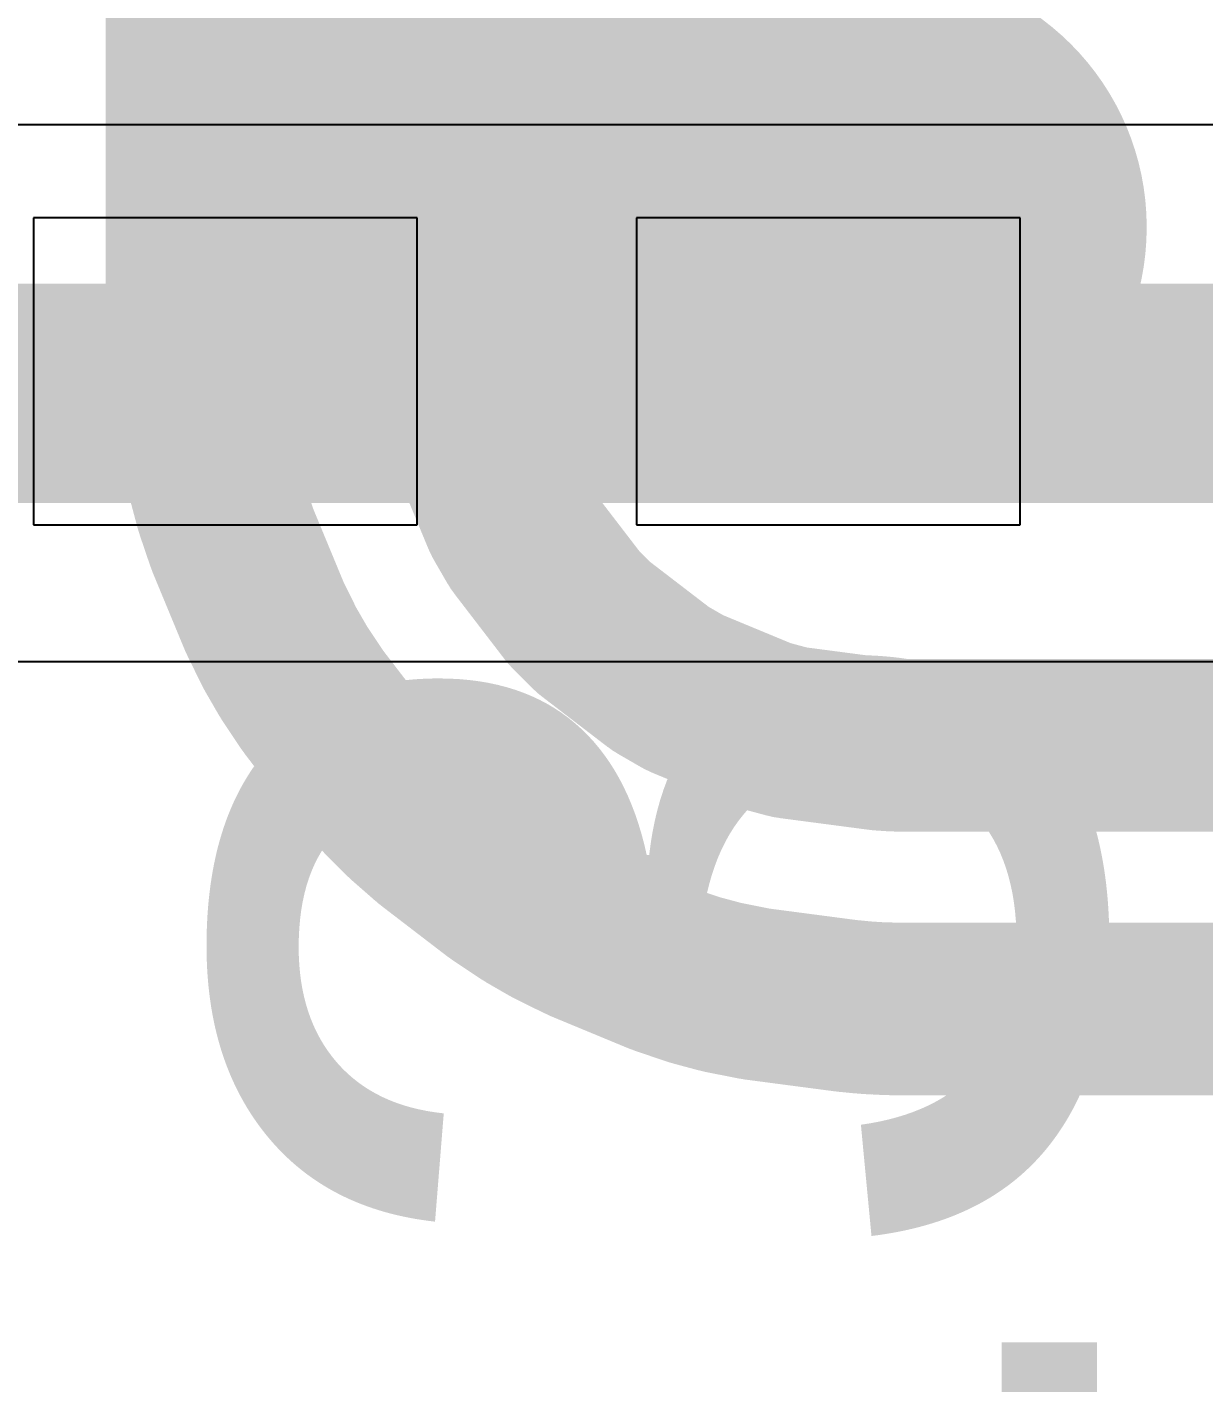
# Model space of a CAD drawing. Header units: inches. Extents: x 0 to 12.4, y -0.6 to 2.2.
# Drawn here: x 1.4382 to 1.4919, y 1.7039 to 1.7657 of the extents above; entities that cross this region are included whole.
import ezdxf

# ---------------------------------------------------------------- set-up
doc = ezdxf.new("R2010")
doc.units = ezdxf.units.IN
doc.header["$MEASUREMENT"] = 0
for name, color, linetype in [('Bottom Layer', 5, 'Continuous'), ('Dimension', 6, 'Continuous'), ('Top Layer', 1, 'Continuous'), ('Top Overlay', 2, 'Continuous'), ('Top Paste', 8, 'Continuous'), ('Top Solder', 216, 'Continuous')]:
    doc.layers.add(name, color=color, linetype=linetype)
doc.styles.add('Arial', font='', dxfattribs={"height": 0.2})
doc.styles.get('Arial').set_extended_font_data('Arial')

# ---------------------------------------------------------------- blocks, each defined once
blk = doc.blocks.new('C___0402_6')
at = {"layer": 'Top Layer'}
for points in [[(-0.0275, -0.0125), (-0.0275, 0.0125), (-0.009499999999999998, 0.0125), (-0.009500000000000001, -0.0125)], [(0.009499999999999998, -0.0125), (0.009500000000000001, 0.0125), (0.0275, 0.0125), (0.0275, -0.0125)]]:
    blk.add_hatch(color=1, dxfattribs=at).paths.add_polyline_path(points)
at = {"layer": 'Top Paste'}
for points in [[(-0.0275, -0.0125), (-0.0275, 0.0125), (-0.009499999999999998, 0.0125), (-0.009500000000000001, -0.0125)], [(0.009499999999999998, -0.0125), (0.009500000000000001, 0.0125), (0.0275, 0.0125), (0.0275, -0.0125)]]:
    blk.add_hatch(color=8, dxfattribs=at).paths.add_polyline_path(points)
at = {"layer": 'Top Solder'}
for points in [[(-0.0298622, -0.0148622), (-0.0298622, 0.0148622), (-0.007137799999999999, 0.0148622), (-0.007137800000000001, -0.0148622)], [(0.007137799999999999, -0.0148622), (0.007137800000000001, 0.0148622), (0.0298622, 0.0148622), (0.0298622, -0.0148622)]]:
    blk.add_hatch(color=216, dxfattribs=at).paths.add_polyline_path(points)
at = {"layer": 'Top Overlay'}
for points in [[(-0.031, 0.016, 0.005, 0.005, 0), (-0.011, 0.016, 0.005, 0.005, 0)], [(-0.031, 0.016, 0.005, 0.005, 0), (-0.031, -0.016, 0.005, 0.005, 0)], [(0.011, 0.016, 0.005, 0.005, 0), (0.031, 0.016, 0.005, 0.005, 0)], [(0.031, 0.016, 0.005, 0.005, 0), (0.031, -0.016, 0.005, 0.005, 0)], [(-0.031, -0.016, 0.005, 0.005, 0), (-0.011, -0.016, 0.005, 0.005, 0)], [(0.011, -0.016, 0.005, 0.005, 0), (0.031, -0.016, 0.005, 0.005, 0)]]:
    blk.add_lwpolyline(points, format="xyseb", dxfattribs=at)
for points in [[(-0.03225, 0.016, 0.0025, 0.0025, 1), (-0.02975, 0.016, 0.0025, 0.0025, 1)], [(-0.03225, 0.016, 0.0025, 0.0025, 1), (-0.02975, 0.016, 0.0025, 0.0025, 1)], [(-0.01225, 0.016, 0.0025, 0.0025, 1), (-0.00975, 0.016, 0.0025, 0.0025, 1)], [(0.00975, 0.016, 0.0025, 0.0025, 1), (0.01225, 0.016, 0.0025, 0.0025, 1)], [(0.02975, 0.016, 0.0025, 0.0025, 1), (0.03225, 0.016, 0.0025, 0.0025, 1)], [(0.02975, 0.016, 0.0025, 0.0025, 1), (0.03225, 0.016, 0.0025, 0.0025, 1)], [(-0.03225, -0.016, 0.0025, 0.0025, 1), (-0.02975, -0.016, 0.0025, 0.0025, 1)], [(-0.03225, -0.016, 0.0025, 0.0025, 1), (-0.02975, -0.016, 0.0025, 0.0025, 1)], [(-0.01225, -0.016, 0.0025, 0.0025, 1), (-0.00975, -0.016, 0.0025, 0.0025, 1)], [(0.00975, -0.016, 0.0025, 0.0025, 1), (0.01225, -0.016, 0.0025, 0.0025, 1)], [(0.02975, -0.016, 0.0025, 0.0025, 1), (0.03225, -0.016, 0.0025, 0.0025, 1)], [(0.02975, -0.016, 0.0025, 0.0025, 1), (0.03225, -0.016, 0.0025, 0.0025, 1)]]:
    blk.add_lwpolyline(points, format="xyseb", close=True, dxfattribs=at)

msp = doc.modelspace()

# ---------------------------------------------------------------- hatches: boundary and pattern name
at = {"layer": 'Dimension'}
h = msp.add_hatch(color=6, dxfattribs=at)
edge = h.paths.add_edge_path()
edge.add_arc((1.4774549, 1.7565714), 0.011811, 0, 360)

# ---------------------------------------------------------------- linework, layer by layer
at = {"layer": 'Bottom Layer'}
for p, q in [((1.509, 1.7612351), (0.96, 1.7612351)), ((0.96, 1.7367649), (1.5039321, 1.7367649))]:
    msp.add_line(p, q, dxfattribs=at)
msp.add_lwpolyline([(0.923, 1.749, 0.01, 0.01, 0), (1.509, 1.749, 0.01, 0.01, 0)], format="xyseb", dxfattribs=at)
at = {"layer": 'Dimension'}
for points in [[(1.4457423, 1.7529543, 0.007874, 0.007874, 0), (1.4457423, 1.7877476, 0.007874, 0.007874, 0)], [(1.4577698, 1.7529543, 0.007874, 0.007874, 0), (1.4577698, 1.7877476, 0.007874, 0.007874, 0)], [(1.4457423, 1.7529543, 0.007874, 0.007874, 0), (1.4457435, 1.7529152, 0.007874, 0.007874, 0)], [(1.4457435, 1.7529152, 0.007874, 0.007874, 0), (1.4457436, 1.7529141, 0.007874, 0.007874, 0)], [(1.4457436, 1.7529141, 0.007874, 0.007874, 0), (1.4457668, 1.752206, 0.007874, 0.007874, 0)], [(1.4577698, 1.7529543, 0.007874, 0.007874, 0), (1.4578116, 1.7523171, 0.007874, 0.007874, 0)], [(1.4457668, 1.752206, 0.007874, 0.007874, 0), (1.445768, 1.7521676, 0.007874, 0.007874, 0)], [(1.445768, 1.7521676, 0.007874, 0.007874, 0), (1.4457705, 1.7521293, 0.007874, 0.007874, 0)], [(1.4457705, 1.7521293, 0.007874, 0.007874, 0), (1.4457706, 1.7521283, 0.007874, 0.007874, 0)], [(1.4457706, 1.7521283, 0.007874, 0.007874, 0), (1.4458072, 1.7515706, 0.007874, 0.007874, 0)], [(1.4578116, 1.7523171, 0.007874, 0.007874, 0), (1.4583567, 1.7481768, 0.007874, 0.007874, 0)], [(1.4458072, 1.7515706, 0.007874, 0.007874, 0), (1.4458098, 1.7515304, 0.007874, 0.007874, 0)], [(1.4458098, 1.7515304, 0.007874, 0.007874, 0), (1.445887, 1.7507472, 0.007874, 0.007874, 0)], [(1.445887, 1.7507472, 0.007874, 0.007874, 0), (1.4458922, 1.7507071, 0.007874, 0.007874, 0)], [(1.4458922, 1.7507071, 0.007874, 0.007874, 0), (1.4458923, 1.7507065, 0.007874, 0.007874, 0)], [(1.4458923, 1.7507065, 0.007874, 0.007874, 0), (1.4463829, 1.7469802, 0.007874, 0.007874, 0)], [(1.4583567, 1.7481768, 0.007874, 0.007874, 0), (1.4586865, 1.7469458, 0.007874, 0.007874, 0)], [(1.4463829, 1.7469802, 0.007874, 0.007874, 0), (1.446432, 1.7466069, 0.007874, 0.007874, 0)], [(1.446432, 1.7466069, 0.007874, 0.007874, 0), (1.4464475, 1.7465291, 0.007874, 0.007874, 0)], [(1.4464475, 1.7465291, 0.007874, 0.007874, 0), (1.4464476, 1.7465287, 0.007874, 0.007874, 0)], [(1.4464476, 1.7465287, 0.007874, 0.007874, 0), (1.4467233, 1.7451426, 0.007874, 0.007874, 0)], [(1.4586865, 1.7469458, 0.007874, 0.007874, 0), (1.4601612, 1.7433857, 0.007874, 0.007874, 0)], [(1.4467233, 1.7451426, 0.007874, 0.007874, 0), (1.4467234, 1.7451419, 0.007874, 0.007874, 0)], [(1.4467234, 1.7451419, 0.007874, 0.007874, 0), (1.4467389, 1.7450639, 0.007874, 0.007874, 0)], [(1.4467389, 1.7450639, 0.007874, 0.007874, 0), (1.4467595, 1.7449871, 0.007874, 0.007874, 0)], [(1.4467595, 1.7449871, 0.007874, 0.007874, 0), (1.4467597, 1.7449864, 0.007874, 0.007874, 0)], [(1.4467597, 1.7449864, 0.007874, 0.007874, 0), (1.4468695, 1.7445767, 0.007874, 0.007874, 0)], [(1.4468695, 1.7445767, 0.007874, 0.007874, 0), (1.4470688, 1.7438329, 0.007874, 0.007874, 0)], [(1.4470688, 1.7438329, 0.007874, 0.007874, 0), (1.4470944, 1.7437574, 0.007874, 0.007874, 0)], [(1.4470944, 1.7437574, 0.007874, 0.007874, 0), (1.4470946, 1.7437569, 0.007874, 0.007874, 0)], [(1.4470946, 1.7437569, 0.007874, 0.007874, 0), (1.4475488, 1.7424187, 0.007874, 0.007874, 0)], [(1.4601612, 1.7433857, 0.007874, 0.007874, 0), (1.4607984, 1.742282, 0.007874, 0.007874, 0)], [(1.4475488, 1.7424187, 0.007874, 0.007874, 0), (1.447549, 1.7424181, 0.007874, 0.007874, 0)], [(1.447549, 1.7424181, 0.007874, 0.007874, 0), (1.4475745, 1.742343, 0.007874, 0.007874, 0)], [(1.4475745, 1.742343, 0.007874, 0.007874, 0), (1.4476048, 1.7422698, 0.007874, 0.007874, 0)], [(1.4476048, 1.7422698, 0.007874, 0.007874, 0), (1.447605, 1.7422693, 0.007874, 0.007874, 0)], [(1.447605, 1.7422693, 0.007874, 0.007874, 0), (1.4480725, 1.7411407, 0.007874, 0.007874, 0)], [(1.4607984, 1.742282, 0.007874, 0.007874, 0), (1.4631442, 1.7392249, 0.007874, 0.007874, 0)], [(1.4480725, 1.7411407, 0.007874, 0.007874, 0), (1.4490492, 1.7387829, 0.007874, 0.007874, 0)], [(1.4631442, 1.7392249, 0.007874, 0.007874, 0), (1.4640454, 1.7383237, 0.007874, 0.007874, 0)], [(1.4490492, 1.7387829, 0.007874, 0.007874, 0), (1.4490842, 1.7387118, 0.007874, 0.007874, 0)], [(1.4490842, 1.7387118, 0.007874, 0.007874, 0), (1.4490845, 1.7387113, 0.007874, 0.007874, 0)], [(1.4490845, 1.7387113, 0.007874, 0.007874, 0), (1.4497095, 1.7374438, 0.007874, 0.007874, 0)], [(1.4640454, 1.7383237, 0.007874, 0.007874, 0), (1.4671024, 1.735978, 0.007874, 0.007874, 0)], [(1.4497095, 1.7374438, 0.007874, 0.007874, 0), (1.4497098, 1.7374433, 0.007874, 0.007874, 0)], [(1.4497098, 1.7374433, 0.007874, 0.007874, 0), (1.449745, 1.7373719, 0.007874, 0.007874, 0)], [(1.449745, 1.7373719, 0.007874, 0.007874, 0), (1.4503822, 1.7362682, 0.007874, 0.007874, 0)], [(1.4503822, 1.7362682, 0.007874, 0.007874, 0), (1.4512563, 1.7349601, 0.007874, 0.007874, 0)], [(1.4671024, 1.735978, 0.007874, 0.007874, 0), (1.4682061, 1.7353407, 0.007874, 0.007874, 0)], [(1.4682061, 1.7353407, 0.007874, 0.007874, 0), (1.4717662, 1.7338661, 0.007874, 0.007874, 0)], [(1.4512563, 1.7349601, 0.007874, 0.007874, 0), (1.4513045, 1.7348972, 0.007874, 0.007874, 0)], [(1.4513045, 1.7348972, 0.007874, 0.007874, 0), (1.4513047, 1.734897, 0.007874, 0.007874, 0)], [(1.4513047, 1.734897, 0.007874, 0.007874, 0), (1.4535533, 1.7319665, 0.007874, 0.007874, 0)], [(1.4717662, 1.7338661, 0.007874, 0.007874, 0), (1.4729972, 1.7335363, 0.007874, 0.007874, 0)], [(1.4729972, 1.7335363, 0.007874, 0.007874, 0), (1.4766248, 1.7330587, 0.007874, 0.007874, 0)], [(1.4766248, 1.7330587, 0.007874, 0.007874, 0), (1.4771376, 1.7329911, 0.007874, 0.007874, 0)], [(1.4771376, 1.7329911, 0.007874, 0.007874, 0), (1.4777748, 1.7329494, 0.007874, 0.007874, 0)], [(1.4777748, 1.7329494, 0.007874, 0.007874, 0), (1.528636, 1.7329494, 0.007874, 0.007874, 0)], [(1.4535533, 1.7319665, 0.007874, 0.007874, 0), (1.4535536, 1.7319662, 0.007874, 0.007874, 0)], [(1.4535536, 1.7319662, 0.007874, 0.007874, 0), (1.4536021, 1.731903, 0.007874, 0.007874, 0)], [(1.4536021, 1.731903, 0.007874, 0.007874, 0), (1.4546394, 1.7307202, 0.007874, 0.007874, 0)], [(1.4546394, 1.7307202, 0.007874, 0.007874, 0), (1.4555406, 1.729819, 0.007874, 0.007874, 0)], [(1.4555406, 1.729819, 0.007874, 0.007874, 0), (1.4567234, 1.7287817, 0.007874, 0.007874, 0)], [(1.4567234, 1.7287817, 0.007874, 0.007874, 0), (1.4567867, 1.7287331, 0.007874, 0.007874, 0)], [(1.4567867, 1.7287331, 0.007874, 0.007874, 0), (1.4567869, 1.7287329, 0.007874, 0.007874, 0)], [(1.4567869, 1.7287329, 0.007874, 0.007874, 0), (1.4587963, 1.7271911, 0.007874, 0.007874, 0)], [(1.4587963, 1.7271911, 0.007874, 0.007874, 0), (1.4597805, 1.7264359, 0.007874, 0.007874, 0)], [(1.4597805, 1.7264359, 0.007874, 0.007874, 0), (1.4610886, 1.7255618, 0.007874, 0.007874, 0)], [(1.4610886, 1.7255618, 0.007874, 0.007874, 0), (1.4621923, 1.7249246, 0.007874, 0.007874, 0)], [(1.4621923, 1.7249246, 0.007874, 0.007874, 0), (1.4636033, 1.7242287, 0.007874, 0.007874, 0)], [(1.4636033, 1.7242287, 0.007874, 0.007874, 0), (1.4671635, 1.7227541, 0.007874, 0.007874, 0)], [(1.4671635, 1.7227541, 0.007874, 0.007874, 0), (1.4686532, 1.7222484, 0.007874, 0.007874, 0)], [(1.4686532, 1.7222484, 0.007874, 0.007874, 0), (1.4698842, 1.7219185, 0.007874, 0.007874, 0)], [(1.4698842, 1.7219185, 0.007874, 0.007874, 0), (1.4714272, 1.7216116, 0.007874, 0.007874, 0)], [(1.4714272, 1.7216116, 0.007874, 0.007874, 0), (1.4755676, 1.7210665, 0.007874, 0.007874, 0)], [(1.4755676, 1.7210665, 0.007874, 0.007874, 0), (1.4763508, 1.7209893, 0.007874, 0.007874, 0)], [(1.4763508, 1.7209893, 0.007874, 0.007874, 0), (1.476988, 1.7209476, 0.007874, 0.007874, 0)], [(1.476988, 1.7209476, 0.007874, 0.007874, 0), (1.4777748, 1.7209218, 0.007874, 0.007874, 0)], [(1.4777748, 1.7209218, 0.007874, 0.007874, 0), (1.5128879, 1.7209218, 0.007874, 0.007874, 0)]]:
    msp.add_lwpolyline(points, format="xyseb", dxfattribs=at)
for points in [[(1.4437738, 1.7529543, 0.003937, 0.003937, 1), (1.4477108, 1.7529543, 0.003937, 0.003937, 1)], [(1.4437738, 1.7529543, 0.003937, 0.003937, 1), (1.4477108, 1.7529543, 0.003937, 0.003937, 1)], [(1.443775, 1.7529152, 0.003937, 0.003937, 1), (1.447712, 1.7529152, 0.003937, 0.003937, 1)], [(1.443775, 1.7529152, 0.003937, 0.003937, 1), (1.447712, 1.7529152, 0.003937, 0.003937, 1)], [(1.4437751, 1.7529141, 0.003937, 0.003937, 1), (1.4477121, 1.7529141, 0.003937, 0.003937, 1)], [(1.4437751, 1.7529141, 0.003937, 0.003937, 1), (1.4477121, 1.7529141, 0.003937, 0.003937, 1)], [(1.4558013, 1.7529543, 0.003937, 0.003937, 1), (1.4597383, 1.7529543, 0.003937, 0.003937, 1)], [(1.4558013, 1.7529543, 0.003937, 0.003937, 1), (1.4597383, 1.7529543, 0.003937, 0.003937, 1)], [(1.4437983, 1.752206, 0.003937, 0.003937, 1), (1.4477353, 1.752206, 0.003937, 0.003937, 1)], [(1.4437983, 1.752206, 0.003937, 0.003937, 1), (1.4477353, 1.752206, 0.003937, 0.003937, 1)], [(1.4437995, 1.7521676, 0.003937, 0.003937, 1), (1.4477365, 1.7521676, 0.003937, 0.003937, 1)], [(1.4437995, 1.7521676, 0.003937, 0.003937, 1), (1.4477365, 1.7521676, 0.003937, 0.003937, 1)], [(1.443802, 1.7521293, 0.003937, 0.003937, 1), (1.447739, 1.7521293, 0.003937, 0.003937, 1)], [(1.443802, 1.7521293, 0.003937, 0.003937, 1), (1.447739, 1.7521293, 0.003937, 0.003937, 1)], [(1.4438021, 1.7521283, 0.003937, 0.003937, 1), (1.4477391, 1.7521283, 0.003937, 0.003937, 1)], [(1.4438021, 1.7521283, 0.003937, 0.003937, 1), (1.4477391, 1.7521283, 0.003937, 0.003937, 1)], [(1.4558431, 1.7523171, 0.003937, 0.003937, 1), (1.4597801, 1.7523171, 0.003937, 0.003937, 1)], [(1.4558431, 1.7523171, 0.003937, 0.003937, 1), (1.4597801, 1.7523171, 0.003937, 0.003937, 1)], [(1.4438387, 1.7515706, 0.003937, 0.003937, 1), (1.4477757, 1.7515706, 0.003937, 0.003937, 1)], [(1.4438387, 1.7515706, 0.003937, 0.003937, 1), (1.4477757, 1.7515706, 0.003937, 0.003937, 1)], [(1.4438413, 1.7515304, 0.003937, 0.003937, 1), (1.4477783, 1.7515304, 0.003937, 0.003937, 1)], [(1.4438413, 1.7515304, 0.003937, 0.003937, 1), (1.4477783, 1.7515304, 0.003937, 0.003937, 1)], [(1.4439185, 1.7507472, 0.003937, 0.003937, 1), (1.4478555, 1.7507472, 0.003937, 0.003937, 1)], [(1.4439185, 1.7507472, 0.003937, 0.003937, 1), (1.4478555, 1.7507472, 0.003937, 0.003937, 1)], [(1.4439237, 1.7507071, 0.003937, 0.003937, 1), (1.4478607, 1.7507071, 0.003937, 0.003937, 1)], [(1.4439237, 1.7507071, 0.003937, 0.003937, 1), (1.4478607, 1.7507071, 0.003937, 0.003937, 1)], [(1.4439238, 1.7507065, 0.003937, 0.003937, 1), (1.4478608, 1.7507065, 0.003937, 0.003937, 1)], [(1.4439238, 1.7507065, 0.003937, 0.003937, 1), (1.4478608, 1.7507065, 0.003937, 0.003937, 1)], [(1.4563882, 1.7481768, 0.003937, 0.003937, 1), (1.4603252, 1.7481768, 0.003937, 0.003937, 1)], [(1.4563882, 1.7481768, 0.003937, 0.003937, 1), (1.4603252, 1.7481768, 0.003937, 0.003937, 1)], [(1.4444144, 1.7469802, 0.003937, 0.003937, 1), (1.4483514, 1.7469802, 0.003937, 0.003937, 1)], [(1.4444144, 1.7469802, 0.003937, 0.003937, 1), (1.4483514, 1.7469802, 0.003937, 0.003937, 1)], [(1.4444635, 1.7466069, 0.003937, 0.003937, 1), (1.4484005, 1.7466069, 0.003937, 0.003937, 1)], [(1.4444635, 1.7466069, 0.003937, 0.003937, 1), (1.4484005, 1.7466069, 0.003937, 0.003937, 1)], [(1.444479, 1.7465291, 0.003937, 0.003937, 1), (1.448416, 1.7465291, 0.003937, 0.003937, 1)], [(1.444479, 1.7465291, 0.003937, 0.003937, 1), (1.448416, 1.7465291, 0.003937, 0.003937, 1)], [(1.4444791, 1.7465287, 0.003937, 0.003937, 1), (1.4484161, 1.7465287, 0.003937, 0.003937, 1)], [(1.4444791, 1.7465287, 0.003937, 0.003937, 1), (1.4484161, 1.7465287, 0.003937, 0.003937, 1)], [(1.456718, 1.7469458, 0.003937, 0.003937, 1), (1.460655, 1.7469458, 0.003937, 0.003937, 1)], [(1.456718, 1.7469458, 0.003937, 0.003937, 1), (1.460655, 1.7469458, 0.003937, 0.003937, 1)], [(1.4447548, 1.7451426, 0.003937, 0.003937, 1), (1.4486918, 1.7451426, 0.003937, 0.003937, 1)], [(1.4447548, 1.7451426, 0.003937, 0.003937, 1), (1.4486918, 1.7451426, 0.003937, 0.003937, 1)], [(1.4447549, 1.7451419, 0.003937, 0.003937, 1), (1.4486919, 1.7451419, 0.003937, 0.003937, 1)], [(1.4447549, 1.7451419, 0.003937, 0.003937, 1), (1.4486919, 1.7451419, 0.003937, 0.003937, 1)], [(1.4447704, 1.7450639, 0.003937, 0.003937, 1), (1.4487074, 1.7450639, 0.003937, 0.003937, 1)], [(1.4447704, 1.7450639, 0.003937, 0.003937, 1), (1.4487074, 1.7450639, 0.003937, 0.003937, 1)], [(1.444791, 1.7449871, 0.003937, 0.003937, 1), (1.448728, 1.7449871, 0.003937, 0.003937, 1)], [(1.444791, 1.7449871, 0.003937, 0.003937, 1), (1.448728, 1.7449871, 0.003937, 0.003937, 1)], [(1.4447912, 1.7449864, 0.003937, 0.003937, 1), (1.4487282, 1.7449864, 0.003937, 0.003937, 1)], [(1.4447912, 1.7449864, 0.003937, 0.003937, 1), (1.4487282, 1.7449864, 0.003937, 0.003937, 1)], [(1.444901, 1.7445767, 0.003937, 0.003937, 1), (1.448838, 1.7445767, 0.003937, 0.003937, 1)], [(1.444901, 1.7445767, 0.003937, 0.003937, 1), (1.448838, 1.7445767, 0.003937, 0.003937, 1)], [(1.4451003, 1.7438329, 0.003937, 0.003937, 1), (1.4490373, 1.7438329, 0.003937, 0.003937, 1)], [(1.4451003, 1.7438329, 0.003937, 0.003937, 1), (1.4490373, 1.7438329, 0.003937, 0.003937, 1)], [(1.4451259, 1.7437574, 0.003937, 0.003937, 1), (1.4490629, 1.7437574, 0.003937, 0.003937, 1)], [(1.4451259, 1.7437574, 0.003937, 0.003937, 1), (1.4490629, 1.7437574, 0.003937, 0.003937, 1)], [(1.4451261, 1.7437569, 0.003937, 0.003937, 1), (1.4490631, 1.7437569, 0.003937, 0.003937, 1)], [(1.4451261, 1.7437569, 0.003937, 0.003937, 1), (1.4490631, 1.7437569, 0.003937, 0.003937, 1)], [(1.4581927, 1.7433857, 0.003937, 0.003937, 1), (1.4621297, 1.7433857, 0.003937, 0.003937, 1)], [(1.4581927, 1.7433857, 0.003937, 0.003937, 1), (1.4621297, 1.7433857, 0.003937, 0.003937, 1)], [(1.4455803, 1.7424187, 0.003937, 0.003937, 1), (1.4495173, 1.7424187, 0.003937, 0.003937, 1)], [(1.4455803, 1.7424187, 0.003937, 0.003937, 1), (1.4495173, 1.7424187, 0.003937, 0.003937, 1)], [(1.4455805, 1.7424181, 0.003937, 0.003937, 1), (1.4495175, 1.7424181, 0.003937, 0.003937, 1)], [(1.4455805, 1.7424181, 0.003937, 0.003937, 1), (1.4495175, 1.7424181, 0.003937, 0.003937, 1)], [(1.445606, 1.742343, 0.003937, 0.003937, 1), (1.449543, 1.742343, 0.003937, 0.003937, 1)], [(1.445606, 1.742343, 0.003937, 0.003937, 1), (1.449543, 1.742343, 0.003937, 0.003937, 1)], [(1.4456363, 1.7422698, 0.003937, 0.003937, 1), (1.4495733, 1.7422698, 0.003937, 0.003937, 1)], [(1.4456363, 1.7422698, 0.003937, 0.003937, 1), (1.4495733, 1.7422698, 0.003937, 0.003937, 1)], [(1.4456365, 1.7422693, 0.003937, 0.003937, 1), (1.4495735, 1.7422693, 0.003937, 0.003937, 1)], [(1.4456365, 1.7422693, 0.003937, 0.003937, 1), (1.4495735, 1.7422693, 0.003937, 0.003937, 1)], [(1.4588299, 1.742282, 0.003937, 0.003937, 1), (1.4627669, 1.742282, 0.003937, 0.003937, 1)], [(1.4588299, 1.742282, 0.003937, 0.003937, 1), (1.4627669, 1.742282, 0.003937, 0.003937, 1)], [(1.446104, 1.7411407, 0.003937, 0.003937, 1), (1.450041, 1.7411407, 0.003937, 0.003937, 1)], [(1.446104, 1.7411407, 0.003937, 0.003937, 1), (1.450041, 1.7411407, 0.003937, 0.003937, 1)], [(1.4611757, 1.7392249, 0.003937, 0.003937, 1), (1.4651127, 1.7392249, 0.003937, 0.003937, 1)], [(1.4611757, 1.7392249, 0.003937, 0.003937, 1), (1.4651127, 1.7392249, 0.003937, 0.003937, 1)], [(1.4470807, 1.7387829, 0.003937, 0.003937, 1), (1.4510177, 1.7387829, 0.003937, 0.003937, 1)], [(1.4470807, 1.7387829, 0.003937, 0.003937, 1), (1.4510177, 1.7387829, 0.003937, 0.003937, 1)], [(1.4471157, 1.7387118, 0.003937, 0.003937, 1), (1.4510527, 1.7387118, 0.003937, 0.003937, 1)], [(1.4471157, 1.7387118, 0.003937, 0.003937, 1), (1.4510527, 1.7387118, 0.003937, 0.003937, 1)], [(1.447116, 1.7387113, 0.003937, 0.003937, 1), (1.451053, 1.7387113, 0.003937, 0.003937, 1)], [(1.447116, 1.7387113, 0.003937, 0.003937, 1), (1.451053, 1.7387113, 0.003937, 0.003937, 1)], [(1.4620769, 1.7383237, 0.003937, 0.003937, 1), (1.4660139, 1.7383237, 0.003937, 0.003937, 1)], [(1.4620769, 1.7383237, 0.003937, 0.003937, 1), (1.4660139, 1.7383237, 0.003937, 0.003937, 1)], [(1.447741, 1.7374438, 0.003937, 0.003937, 1), (1.451678, 1.7374438, 0.003937, 0.003937, 1)], [(1.447741, 1.7374438, 0.003937, 0.003937, 1), (1.451678, 1.7374438, 0.003937, 0.003937, 1)], [(1.4477413, 1.7374433, 0.003937, 0.003937, 1), (1.4516783, 1.7374433, 0.003937, 0.003937, 1)], [(1.4477413, 1.7374433, 0.003937, 0.003937, 1), (1.4516783, 1.7374433, 0.003937, 0.003937, 1)], [(1.4477765, 1.7373719, 0.003937, 0.003937, 1), (1.4517135, 1.7373719, 0.003937, 0.003937, 1)], [(1.4477765, 1.7373719, 0.003937, 0.003937, 1), (1.4517135, 1.7373719, 0.003937, 0.003937, 1)], [(1.4484137, 1.7362682, 0.003937, 0.003937, 1), (1.4523507, 1.7362682, 0.003937, 0.003937, 1)], [(1.4484137, 1.7362682, 0.003937, 0.003937, 1), (1.4523507, 1.7362682, 0.003937, 0.003937, 1)], [(1.4651339, 1.735978, 0.003937, 0.003937, 1), (1.4690709, 1.735978, 0.003937, 0.003937, 1)], [(1.4651339, 1.735978, 0.003937, 0.003937, 1), (1.4690709, 1.735978, 0.003937, 0.003937, 1)], [(1.4662376, 1.7353407, 0.003937, 0.003937, 1), (1.4701746, 1.7353407, 0.003937, 0.003937, 1)], [(1.4662376, 1.7353407, 0.003937, 0.003937, 1), (1.4701746, 1.7353407, 0.003937, 0.003937, 1)], [(1.4492878, 1.7349601, 0.003937, 0.003937, 1), (1.4532248, 1.7349601, 0.003937, 0.003937, 1)], [(1.4492878, 1.7349601, 0.003937, 0.003937, 1), (1.4532248, 1.7349601, 0.003937, 0.003937, 1)], [(1.449336, 1.7348972, 0.003937, 0.003937, 1), (1.453273, 1.7348972, 0.003937, 0.003937, 1)], [(1.449336, 1.7348972, 0.003937, 0.003937, 1), (1.453273, 1.7348972, 0.003937, 0.003937, 1)], [(1.4493362, 1.734897, 0.003937, 0.003937, 1), (1.4532732, 1.734897, 0.003937, 0.003937, 1)], [(1.4493362, 1.734897, 0.003937, 0.003937, 1), (1.4532732, 1.734897, 0.003937, 0.003937, 1)], [(1.4697977, 1.7338661, 0.003937, 0.003937, 1), (1.4737347, 1.7338661, 0.003937, 0.003937, 1)], [(1.4697977, 1.7338661, 0.003937, 0.003937, 1), (1.4737347, 1.7338661, 0.003937, 0.003937, 1)], [(1.4710287, 1.7335363, 0.003937, 0.003937, 1), (1.4749657, 1.7335363, 0.003937, 0.003937, 1)], [(1.4710287, 1.7335363, 0.003937, 0.003937, 1), (1.4749657, 1.7335363, 0.003937, 0.003937, 1)], [(1.4746563, 1.7330587, 0.003937, 0.003937, 1), (1.4785933, 1.7330587, 0.003937, 0.003937, 1)], [(1.4746563, 1.7330587, 0.003937, 0.003937, 1), (1.4785933, 1.7330587, 0.003937, 0.003937, 1)], [(1.4751691, 1.7329911, 0.003937, 0.003937, 1), (1.4791061, 1.7329911, 0.003937, 0.003937, 1)], [(1.4751691, 1.7329911, 0.003937, 0.003937, 1), (1.4791061, 1.7329911, 0.003937, 0.003937, 1)], [(1.4758063, 1.7329494, 0.003937, 0.003937, 1), (1.4797433, 1.7329494, 0.003937, 0.003937, 1)], [(1.4758063, 1.7329494, 0.003937, 0.003937, 1), (1.4797433, 1.7329494, 0.003937, 0.003937, 1)], [(1.4515848, 1.7319665, 0.003937, 0.003937, 1), (1.4555218, 1.7319665, 0.003937, 0.003937, 1)], [(1.4515848, 1.7319665, 0.003937, 0.003937, 1), (1.4555218, 1.7319665, 0.003937, 0.003937, 1)], [(1.4515851, 1.7319662, 0.003937, 0.003937, 1), (1.4555221, 1.7319662, 0.003937, 0.003937, 1)], [(1.4515851, 1.7319662, 0.003937, 0.003937, 1), (1.4555221, 1.7319662, 0.003937, 0.003937, 1)], [(1.4516336, 1.731903, 0.003937, 0.003937, 1), (1.4555706, 1.731903, 0.003937, 0.003937, 1)], [(1.4516336, 1.731903, 0.003937, 0.003937, 1), (1.4555706, 1.731903, 0.003937, 0.003937, 1)], [(1.4526709, 1.7307202, 0.003937, 0.003937, 1), (1.4566079, 1.7307202, 0.003937, 0.003937, 1)], [(1.4526709, 1.7307202, 0.003937, 0.003937, 1), (1.4566079, 1.7307202, 0.003937, 0.003937, 1)], [(1.4535721, 1.729819, 0.003937, 0.003937, 1), (1.4575091, 1.729819, 0.003937, 0.003937, 1)], [(1.4535721, 1.729819, 0.003937, 0.003937, 1), (1.4575091, 1.729819, 0.003937, 0.003937, 1)], [(1.4547549, 1.7287817, 0.003937, 0.003937, 1), (1.4586919, 1.7287817, 0.003937, 0.003937, 1)], [(1.4547549, 1.7287817, 0.003937, 0.003937, 1), (1.4586919, 1.7287817, 0.003937, 0.003937, 1)], [(1.4548182, 1.7287331, 0.003937, 0.003937, 1), (1.4587552, 1.7287331, 0.003937, 0.003937, 1)], [(1.4548182, 1.7287331, 0.003937, 0.003937, 1), (1.4587552, 1.7287331, 0.003937, 0.003937, 1)], [(1.4548184, 1.7287329, 0.003937, 0.003937, 1), (1.4587554, 1.7287329, 0.003937, 0.003937, 1)], [(1.4548184, 1.7287329, 0.003937, 0.003937, 1), (1.4587554, 1.7287329, 0.003937, 0.003937, 1)], [(1.4568278, 1.7271911, 0.003937, 0.003937, 1), (1.4607648, 1.7271911, 0.003937, 0.003937, 1)], [(1.4568278, 1.7271911, 0.003937, 0.003937, 1), (1.4607648, 1.7271911, 0.003937, 0.003937, 1)], [(1.457812, 1.7264359, 0.003937, 0.003937, 1), (1.461749, 1.7264359, 0.003937, 0.003937, 1)], [(1.457812, 1.7264359, 0.003937, 0.003937, 1), (1.461749, 1.7264359, 0.003937, 0.003937, 1)], [(1.4591201, 1.7255618, 0.003937, 0.003937, 1), (1.4630571, 1.7255618, 0.003937, 0.003937, 1)], [(1.4591201, 1.7255618, 0.003937, 0.003937, 1), (1.4630571, 1.7255618, 0.003937, 0.003937, 1)], [(1.4602238, 1.7249246, 0.003937, 0.003937, 1), (1.4641608, 1.7249246, 0.003937, 0.003937, 1)], [(1.4602238, 1.7249246, 0.003937, 0.003937, 1), (1.4641608, 1.7249246, 0.003937, 0.003937, 1)], [(1.4616348, 1.7242287, 0.003937, 0.003937, 1), (1.4655718, 1.7242287, 0.003937, 0.003937, 1)], [(1.4616348, 1.7242287, 0.003937, 0.003937, 1), (1.4655718, 1.7242287, 0.003937, 0.003937, 1)], [(1.465195, 1.7227541, 0.003937, 0.003937, 1), (1.469132, 1.7227541, 0.003937, 0.003937, 1)], [(1.465195, 1.7227541, 0.003937, 0.003937, 1), (1.469132, 1.7227541, 0.003937, 0.003937, 1)], [(1.4666847, 1.7222484, 0.003937, 0.003937, 1), (1.4706217, 1.7222484, 0.003937, 0.003937, 1)], [(1.4666847, 1.7222484, 0.003937, 0.003937, 1), (1.4706217, 1.7222484, 0.003937, 0.003937, 1)], [(1.4679157, 1.7219185, 0.003937, 0.003937, 1), (1.4718527, 1.7219185, 0.003937, 0.003937, 1)], [(1.4679157, 1.7219185, 0.003937, 0.003937, 1), (1.4718527, 1.7219185, 0.003937, 0.003937, 1)], [(1.4694587, 1.7216116, 0.003937, 0.003937, 1), (1.4733957, 1.7216116, 0.003937, 0.003937, 1)], [(1.4694587, 1.7216116, 0.003937, 0.003937, 1), (1.4733957, 1.7216116, 0.003937, 0.003937, 1)], [(1.4735991, 1.7210665, 0.003937, 0.003937, 1), (1.4775361, 1.7210665, 0.003937, 0.003937, 1)], [(1.4735991, 1.7210665, 0.003937, 0.003937, 1), (1.4775361, 1.7210665, 0.003937, 0.003937, 1)], [(1.4743823, 1.7209893, 0.003937, 0.003937, 1), (1.4783193, 1.7209893, 0.003937, 0.003937, 1)], [(1.4743823, 1.7209893, 0.003937, 0.003937, 1), (1.4783193, 1.7209893, 0.003937, 0.003937, 1)], [(1.4750195, 1.7209476, 0.003937, 0.003937, 1), (1.4789565, 1.7209476, 0.003937, 0.003937, 1)], [(1.4750195, 1.7209476, 0.003937, 0.003937, 1), (1.4789565, 1.7209476, 0.003937, 0.003937, 1)], [(1.4758063, 1.7209218, 0.003937, 0.003937, 1), (1.4797433, 1.7209218, 0.003937, 0.003937, 1)], [(1.4758063, 1.7209218, 0.003937, 0.003937, 1), (1.4797433, 1.7209218, 0.003937, 0.003937, 1)]]:
    msp.add_lwpolyline(points, format="xyseb", close=True, dxfattribs=at)
at = {"layer": 'Top Layer'}
for p, q in [((1.4559998, 1.7569996), (1.4385, 1.7569996)), ((1.4385, 1.7569996), (1.4385, 1.743)), ((1.4559998, 1.743), (1.4559998, 1.7569996)), ((1.4835, 1.7569996), (1.4659998, 1.7569996)), ((1.4659998, 1.7569996), (1.4659998, 1.743)), ((1.4835, 1.743), (1.4835, 1.7569996)), ((1.4385, 1.743), (1.4559998, 1.743)), ((1.4659998, 1.743), (1.4835, 1.743))]:
    msp.add_line(p, q, dxfattribs=at)

# ---------------------------------------------------------------- block references
at = {"rotation": 90}
msp.add_blockref('C___0402_6', (1.461, 1.7805), dxfattribs=at)

# ---------------------------------------------------------------- texts
at = {"layer": 'Top Overlay', "style": 'Arial'}
msp.add_text('C13', height=0.04, rotation=90, dxfattribs=at).set_placement((1.4869935, 1.6370162))

doc.saveas('drawing.dxf')
